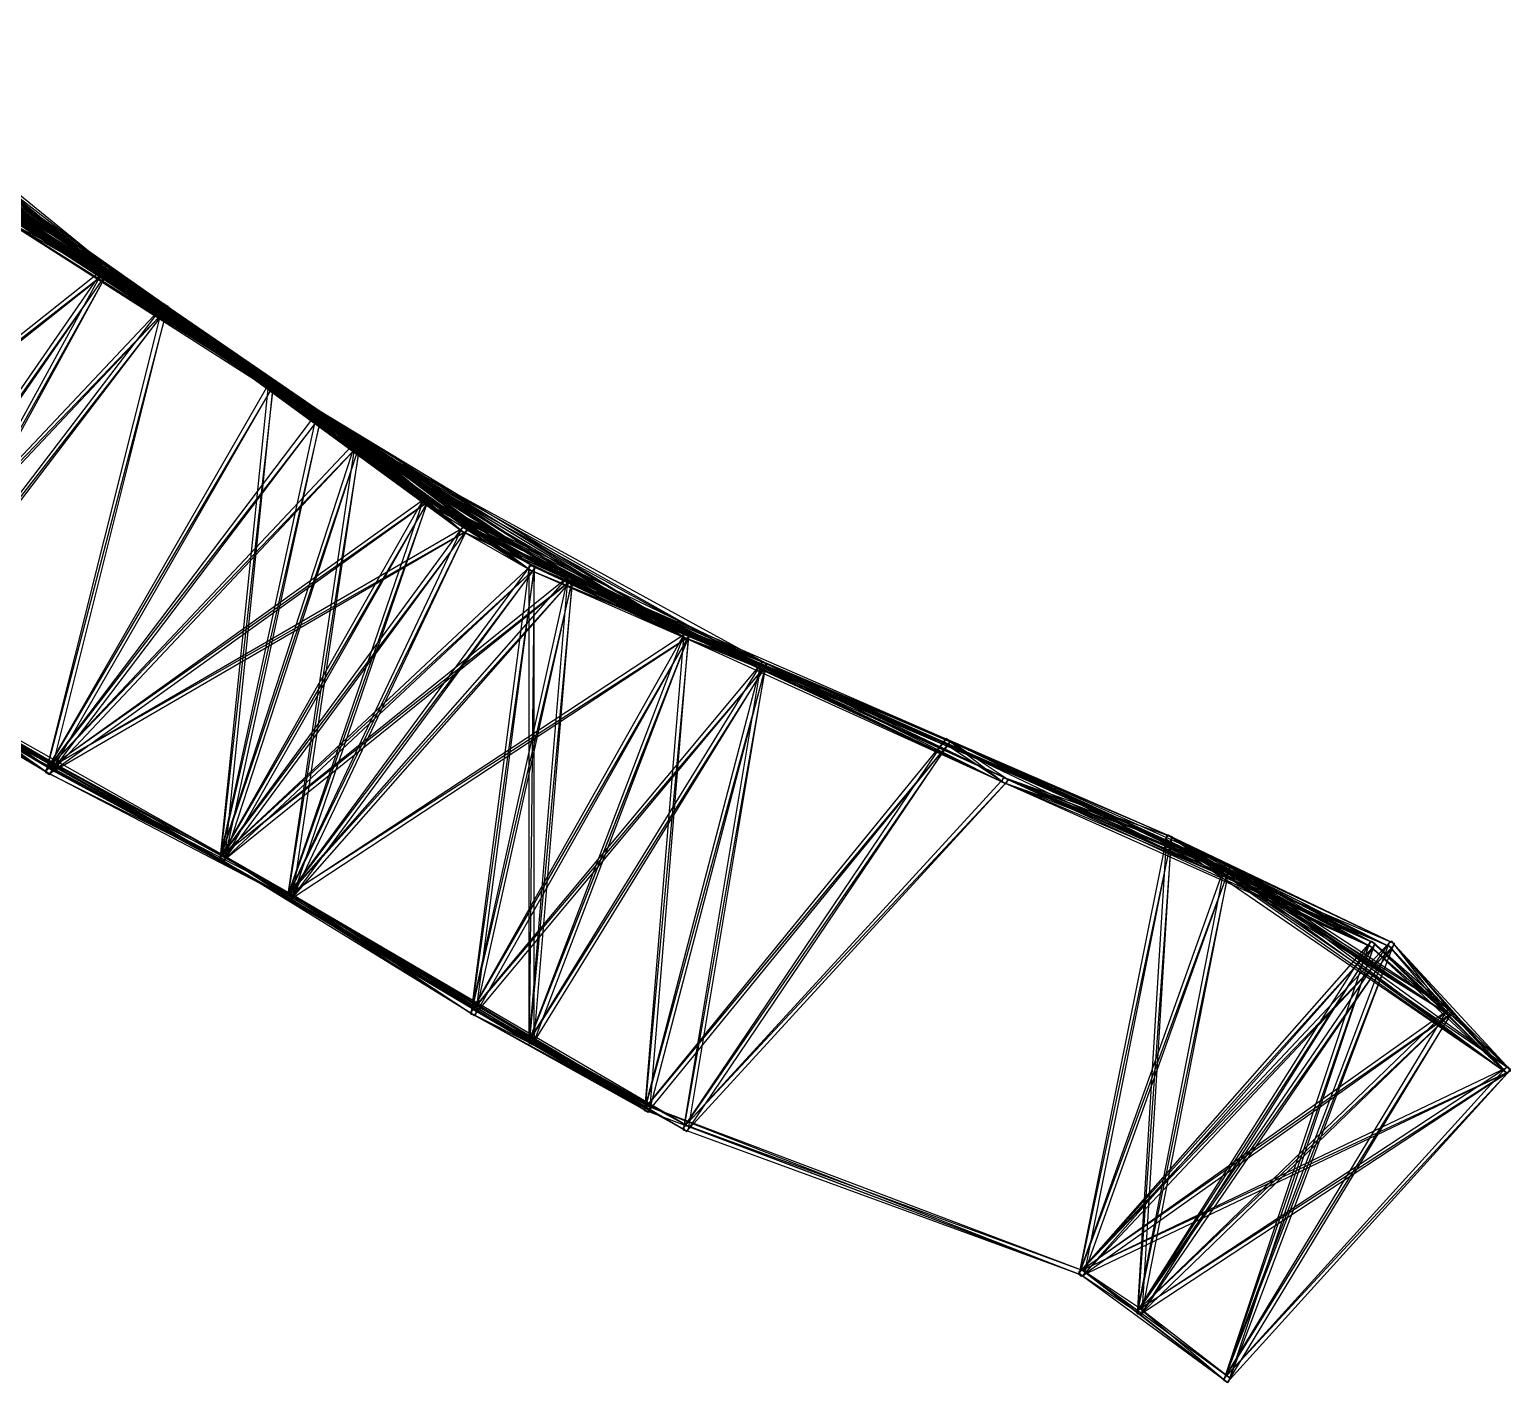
# Model space of a CAD drawing. Header units: metres. Extents: x 166 to 634, y 82 to 328.
# Drawn here: x 473 to 626.4, y 81.6 to 221.8 of the extents above; entities that cross this region are included whole.
import ezdxf

# ---------------------------------------------------------------- set-up
doc = ezdxf.new("R2010")
doc.units = ezdxf.units.M

msp = doc.modelspace()

# ---------------------------------------------------------------- linework, layer by layer
for points in [[(481.35217, 256.03107), (449.64783, 218.96892), (480.96893, 256.35217), (480.96902, 256.35226, 0.0001)], [(481.34818, 256.06143), (452.65182, 215.93857), (480.93857, 256.34818), (480.93866, 256.34827, 0.0001)], [(449.64783, 218.96892), (450.03107, 218.64781), (481.35217, 256.03107), (481.35226, 256.03116, 0.0001)], [(452.65182, 215.93857), (453.06143, 215.65182), (481.34818, 256.06143), (481.34827, 256.06152, 0.0001)], [(442.9643, 228.35175), (481.0357, 196.64825), (442.64825, 227.96432), (442.64835, 227.96443, 0.0001)], [(481.0357, 196.64825), (481.35175, 197.03568), (442.9643, 228.35175), (442.9644, 228.35185, 0.0001)], [(444.95615, 225.35083), (481.04385, 196.64917), (444.6492, 224.95615), (444.6493, 224.95625, 0.0001)], [(481.04385, 196.64917), (481.3508, 197.04385), (444.95615, 225.35083), (444.95624, 225.35094, 0.0001)], [(449.9408, 219.34856), (481.0592, 196.65144), (449.65143, 218.94081), (449.65152, 218.94092, 0.0001)], [(449.93918, 219.34828), (487.06082, 192.65172), (449.6517, 218.9392), (449.6518, 218.9393, 0.0001)], [(487.06082, 192.65172), (487.3483, 193.0608), (449.93918, 219.34828), (449.93927, 219.34839, 0.0001)], [(481.0592, 196.65144), (481.34857, 197.05919), (449.9408, 219.34856), (449.9409, 219.34866, 0.0001)], [(452.9335, 216.34724), (481.0665, 196.65276), (452.65274, 215.93352), (452.65283, 215.93362, 0.0001)], [(452.933, 216.34715), (487.067, 192.65285), (452.65286, 215.933), (452.65295, 215.9331, 0.0001)], [(487.067, 192.65285), (487.34714, 193.067), (452.933, 216.34715), (452.9331, 216.34726, 0.0001)], [(481.0665, 196.65276), (481.34726, 197.06648), (452.9335, 216.34724), (452.9336, 216.34735, 0.0001)], [(457.92664, 211.34586), (498.07336, 184.65414), (457.6541, 210.92664), (457.6542, 210.92674, 0.0001)], [(457.91943, 211.34425), (487.08057, 192.65575), (457.65576, 210.91942), (457.65585, 210.91953, 0.0001)], [(457.9164, 211.34354), (481.0836, 196.65646), (457.65646, 210.91644), (457.65656, 210.91655, 0.0001)], [(481.0836, 196.65646), (481.34354, 197.08356), (457.9164, 211.34354), (457.9165, 211.34364, 0.0001)], [(487.08057, 192.65575), (487.34424, 193.08058), (457.91943, 211.34425), (457.91953, 211.34436, 0.0001)], [(498.07336, 184.65414), (498.3459, 185.07336), (457.92664, 211.34586), (457.92673, 211.34596, 0.0001)], [(459.92212, 209.34486), (498.07788, 184.65514), (459.65515, 208.92213), (459.65524, 208.92224, 0.0001)], [(459.91235, 209.34253), (487.08765, 192.65747), (459.65747, 208.91238), (459.65756, 208.91249, 0.0001)], [(459.90695, 209.3411), (481.09305, 196.6589), (459.6589, 208.90698), (459.659, 208.90709, 0.0001)], [(481.09305, 196.6589), (481.3411, 197.09302), (459.90695, 209.3411), (459.90704, 209.3412, 0.0001)], [(487.08765, 192.65747), (487.34253, 193.08762), (459.91235, 209.34253), (459.91245, 209.34264, 0.0001)], [(498.07788, 184.65514), (498.34485, 185.07787), (459.92212, 209.34486), (459.9222, 209.34497, 0.0001)], [(465.9287, 206.34628), (507.0713, 178.65372), (465.6537, 205.92871), (465.65378, 205.92882, 0.0001)], [(465.92816, 206.34618), (498.07184, 184.65382), (465.6538, 205.92815), (465.6539, 205.92825, 0.0001)], [(465.9263, 206.3458), (503.0737, 181.6542), (465.6542, 205.9263), (465.6543, 205.9264, 0.0001)], [(465.91904, 206.34416), (487.08096, 192.65584), (465.65585, 205.91902), (465.65594, 205.91913, 0.0001)], [(465.91425, 206.34299), (481.08575, 196.65701), (465.65698, 205.91425), (465.65707, 205.91435, 0.0001)], [(481.08575, 196.65701), (481.34302, 197.08575), (465.91425, 206.34299), (465.91434, 206.3431, 0.0001)], [(487.08096, 192.65584), (487.34415, 193.08098), (465.91904, 206.34416), (465.91913, 206.34427, 0.0001)], [(503.0737, 181.6542), (503.3458, 182.0737), (465.9263, 206.3458), (465.9264, 206.3459, 0.0001)], [(498.07184, 184.65382), (498.3462, 185.07185), (465.92816, 206.34618), (465.92825, 206.34628, 0.0001)], [(507.0713, 178.65372), (507.3463, 179.07129), (465.9287, 206.34628), (465.9288, 206.34639, 0.0001)], [(470.92392, 202.34528), (507.07608, 178.65472), (470.65475, 201.92392), (470.65485, 201.92403, 0.0001)], [(470.92166, 202.34477), (498.07834, 184.65523), (470.65524, 201.92165), (470.65533, 201.92175, 0.0001)], [(470.9205, 202.34451), (503.0795, 181.65549), (470.6555, 201.9205), (470.65558, 201.92061, 0.0001)], [(470.90466, 202.34045), (487.09534, 192.65955), (470.65955, 201.90466), (470.65964, 201.90477, 0.0001)], [(470.8882, 202.3354), (481.1118, 196.6646), (470.66458, 201.8882), (470.66467, 201.8883, 0.0001)], [(481.1118, 196.6646), (481.33542, 197.1118), (470.8882, 202.3354), (470.8883, 202.33551, 0.0001)], [(487.09534, 192.65955), (487.34045, 193.09534), (470.90466, 202.34045), (470.90475, 202.34056, 0.0001)], [(503.0795, 181.65549), (503.3445, 182.0795), (470.9205, 202.34451), (470.9206, 202.34462, 0.0001)], [(498.07834, 184.65523), (498.34476, 185.07835), (470.92166, 202.34477), (470.92175, 202.34488, 0.0001)], [(507.07608, 178.65472), (507.34525, 179.07608), (470.92392, 202.34528), (470.924, 202.34538, 0.0001)], [(481.35126, 196.95985), (441.64874, 166.04015), (481.04016, 197.35127), (481.04025, 197.35138, 0.0001)], [(441.64874, 166.04015), (441.95984, 165.64873), (481.35126, 196.95985), (481.35135, 196.95996, 0.0001)], [(481.34784, 197.06325), (453.65216, 157.93675), (480.93677, 197.34785), (480.93686, 197.34796, 0.0001)], [(453.65216, 157.93675), (454.06323, 157.65215), (481.34784, 197.06325), (481.34793, 197.06335, 0.0001)], [(481.33936, 197.0992), (457.66064, 154.9008), (480.90082, 197.33934), (480.9009, 197.33945, 0.0001)], [(457.66064, 154.9008), (458.09918, 154.66066), (481.33936, 197.0992), (481.33945, 197.0993, 0.0001)], [(480.94543, 197.34932), (518.0546, 169.65068), (480.6507, 196.94542), (480.6508, 196.94553, 0.0001)], [(480.94485, 197.34923), (514.0552, 172.65077), (480.6508, 196.94487), (480.65088, 196.94498, 0.0001)], [(480.9399, 197.3484), (498.0601, 184.6516), (480.65158, 196.93993), (480.65167, 196.94003, 0.0001)], [(480.93677, 197.34785), (507.06323, 178.65215), (480.65216, 196.93675), (480.65225, 196.93686, 0.0001)], [(480.9343, 197.3474), (503.0657, 181.6526), (480.65262, 196.93428), (480.6527, 196.93439, 0.0001)], [(480.93066, 197.34668), (487.06934, 192.65332), (480.65332, 196.93066), (480.6534, 196.93077, 0.0001)], [(487.06934, 192.65332), (487.34668, 193.06934), (480.93066, 197.34668), (480.93076, 197.34679, 0.0001)], [(503.0657, 181.6526), (503.34738, 182.06572), (480.9343, 197.3474), (480.9344, 197.3475, 0.0001)], [(507.06323, 178.65215), (507.34784, 179.06325), (480.93677, 197.34785), (480.93686, 197.34796, 0.0001)], [(498.0601, 184.6516), (498.34842, 185.06007), (480.9399, 197.3484), (480.94, 197.34851, 0.0001)], [(514.0552, 172.65077), (514.34924, 173.05513), (480.94485, 197.34923), (480.94495, 197.34933, 0.0001)], [(518.0546, 169.65068), (518.3493, 170.05458), (480.94543, 197.34932), (480.94553, 197.34943, 0.0001)], [(487.3534, 193.01039), (453.6466, 157.98961), (486.98962, 193.35341), (486.98972, 193.35352, 0.0001)], [(487.3504, 193.04706), (457.6496, 154.95294), (486.95294, 193.3504), (486.95303, 193.35051, 0.0001)], [(487.30316, 193.1819), (474.69684, 144.8181), (486.8181, 193.30318), (486.8182, 193.30328, 0.0001)], [(486.94818, 193.34973), (518.05176, 169.65027), (486.65027, 192.94818), (486.65036, 192.94829, 0.0001)], [(486.9479, 193.34969), (514.05206, 172.65031), (486.6503, 192.94792), (486.6504, 192.94803, 0.0001)], [(486.94485, 193.34923), (498.05515, 184.65077), (486.6508, 192.94487), (486.65088, 192.94498, 0.0001)], [(486.941, 193.3486), (525.059, 165.6514), (486.6514, 192.94101), (486.6515, 192.94112, 0.0001)], [(486.93857, 193.34818), (507.06143, 178.65182), (486.65182, 192.93857), (486.65192, 192.93867, 0.0001)], [(486.9356, 193.34764), (503.0644, 181.65236), (486.65234, 192.93562), (486.65244, 192.93573, 0.0001)], [(503.0644, 181.65236), (503.34766, 182.06438), (486.9356, 193.34764), (486.9357, 193.34775, 0.0001)], [(507.06143, 178.65182), (507.34818, 179.06143), (486.93857, 193.34818), (486.93866, 193.34828, 0.0001)], [(525.059, 165.6514), (525.3486, 166.05899), (486.941, 193.3486), (486.9411, 193.34871, 0.0001)], [(498.05515, 184.65077), (498.3492, 185.05513), (486.94485, 193.34923), (486.94495, 193.34933, 0.0001)], [(514.05206, 172.65031), (514.3497, 173.05208), (486.9479, 193.34969), (486.948, 193.3498, 0.0001)], [(518.05176, 169.65027), (518.34973, 170.05182), (486.94818, 193.34973), (486.94827, 193.34984, 0.0001)], [(453.6466, 157.98961), (454.01038, 157.64659), (487.3534, 193.01039), (487.3535, 193.0105, 0.0001)], [(457.6496, 154.95294), (458.04706, 154.6496), (487.3504, 193.04706), (487.3505, 193.04716, 0.0001)], [(474.69684, 144.8181), (475.1819, 144.69682), (487.30316, 193.1819), (487.30325, 193.182, 0.0001)], [(498.34134, 185.0921), (474.65866, 144.9079), (497.90787, 185.34134), (497.90796, 185.34145, 0.0001)], [(474.65866, 144.9079), (475.09213, 144.65866), (498.34134, 185.0921), (498.34143, 185.09221, 0.0001)], [(498.2741, 185.22333), (492.7259, 135.77667), (497.77667, 185.27408), (497.77676, 185.27419, 0.0001)], [(492.7259, 135.77667), (493.22333, 135.72592), (498.2741, 185.22333), (498.2742, 185.22343, 0.0001)], [(497.94998, 185.34999), (518.05, 169.65001), (497.65, 184.95), (497.6501, 184.9501, 0.0001)], [(497.94998, 185.34999), (514.05, 172.65001), (497.65, 184.95), (497.6501, 184.9501, 0.0001)], [(497.93942, 185.34833), (525.0606, 165.65167), (497.6517, 184.93942), (497.6518, 184.93953, 0.0001)], [(497.93066, 185.34668), (507.06934, 178.65332), (497.65332, 184.93066), (497.6534, 184.93077, 0.0001)], [(497.92545, 185.3456), (529.0745, 164.6544), (497.6544, 184.92546), (497.65448, 184.92557, 0.0001)], [(497.91425, 185.34299), (503.08575, 181.65701), (497.65698, 184.91425), (497.65707, 184.91435, 0.0001)], [(503.08575, 181.65701), (503.34302, 182.08575), (497.91425, 185.34299), (497.91434, 185.3431, 0.0001)], [(529.0745, 164.6544), (529.34564, 165.07454), (497.92545, 185.3456), (497.92554, 185.3457, 0.0001)], [(507.06934, 178.65332), (507.34668, 179.06934), (497.93066, 185.34668), (497.93076, 185.34679, 0.0001)], [(525.0606, 165.65167), (525.3483, 166.06058), (497.93942, 185.34833), (497.9395, 185.34843, 0.0001)], [(518.05, 169.65001), (518.35004, 170.05), (497.94998, 185.34999), (497.95007, 185.3501, 0.0001)], [(514.05, 172.65001), (514.35004, 173.05), (497.94998, 185.34999), (497.95007, 185.3501, 0.0001)], [(503.3502, 182.0485), (474.6498, 144.9515), (502.9515, 182.35022), (502.9516, 182.35033, 0.0001)], [(474.6498, 144.9515), (475.0485, 144.64978), (503.3502, 182.0485), (503.35028, 182.0486, 0.0001)], [(503.2974, 182.1912), (492.7026, 135.8088), (502.8088, 182.2974), (502.8089, 182.2975, 0.0001)], [(492.7026, 135.8088), (493.1912, 135.7026), (503.2974, 182.1912), (503.2975, 182.1913, 0.0001)], [(502.9648, 182.3518), (514.03516, 172.6482), (502.64822, 181.96481), (502.64832, 181.96492, 0.0001)], [(502.96097, 182.3514), (518.039, 169.6486), (502.6486, 181.96095), (502.64868, 181.96106, 0.0001)], [(502.94485, 182.34923), (525.0552, 165.65077), (502.6508, 181.94487), (502.65088, 181.94498, 0.0001)], [(502.92758, 182.34605), (529.0724, 164.65395), (502.65396, 181.92757), (502.65405, 181.92767, 0.0001)], [(502.9156, 182.34334), (541.0844, 158.65666), (502.65668, 181.91557), (502.65677, 181.91568, 0.0001)], [(541.0844, 158.65666), (541.3433, 159.08443), (502.9156, 182.34334), (502.91568, 182.34344, 0.0001)], [(529.0724, 164.65395), (529.34607, 165.07243), (502.92758, 182.34605), (502.92767, 182.34616, 0.0001)], [(525.0552, 165.65077), (525.34924, 166.05513), (502.94485, 182.34923), (502.94495, 182.34933, 0.0001)], [(518.039, 169.6486), (518.3514, 170.03905), (502.96097, 182.3514), (502.96106, 182.3515, 0.0001)], [(514.03516, 172.6482), (514.3518, 173.03519), (502.9648, 182.3518), (502.9649, 182.35191, 0.0001)], [(507.3534, 179.01071), (474.6466, 144.98929), (506.98932, 179.3534), (506.9894, 179.3535, 0.0001)], [(474.6466, 144.98929), (475.01068, 144.6466), (507.3534, 179.01071), (507.3535, 179.01082, 0.0001)], [(507.31512, 179.16032), (492.68488, 135.83968), (506.83966, 179.31511), (506.83975, 179.31522, 0.0001)], [(492.68488, 135.83968), (493.16034, 135.68489), (507.31512, 179.16032), (507.31522, 179.16043, 0.0001)], [(507.28412, 179.21043), (499.71588, 131.78957), (506.78955, 179.2841), (506.78964, 179.28421, 0.0001)], [(499.71588, 131.78957), (500.21045, 131.7159), (507.28412, 179.21043), (507.2842, 179.21054, 0.0001)], [(506.97287, 179.35252), (514.0271, 172.64748), (506.6475, 178.97289), (506.64758, 178.97299, 0.0001)], [(506.9648, 179.3518), (518.03516, 169.6482), (506.64822, 178.96481), (506.64832, 178.96492, 0.0001)], [(506.9437, 179.34904), (525.05634, 165.65096), (506.65097, 178.94371), (506.65106, 178.94382, 0.0001)], [(506.9233, 179.34514), (529.0767, 164.65486), (506.65488, 178.9233), (506.65497, 178.9234, 0.0001)], [(506.9113, 179.34224), (541.0887, 158.65776), (506.65775, 178.91127), (506.65784, 178.91138, 0.0001)], [(506.90082, 179.33934), (549.09924, 155.66066), (506.66064, 178.9008), (506.66074, 178.90091, 0.0001)], [(549.09924, 155.66066), (549.33936, 156.0992), (506.90082, 179.33934), (506.9009, 179.33945, 0.0001)], [(541.0887, 158.65776), (541.3422, 159.08873), (506.9113, 179.34224), (506.91138, 179.34235, 0.0001)], [(529.0767, 164.65486), (529.34515, 165.0767), (506.9233, 179.34514), (506.9234, 179.34525, 0.0001)], [(525.05634, 165.65096), (525.34906, 166.05629), (506.9437, 179.34904), (506.9438, 179.34915, 0.0001)], [(518.03516, 169.6482), (518.3518, 170.03519), (506.9648, 179.3518), (506.9649, 179.35191, 0.0001)], [(514.0271, 172.64748), (514.35254, 173.02711), (506.97287, 179.35252), (506.97296, 179.35263, 0.0001)], [(514.3489, 172.94272), (474.6511, 145.05728), (514.05725, 173.34888), (514.0574, 173.34898, 0.0001)], [(514.3408, 173.09402), (492.65918, 135.90598), (513.906, 173.34082), (513.9061, 173.34093, 0.0001)], [(514.3174, 173.1558), (499.68265, 131.8442), (513.84424, 173.31737), (513.84436, 173.31747, 0.0001)], [(513.9233, 173.34514), (525.0767, 165.65486), (513.65485, 172.9233), (513.65497, 172.9234, 0.0001)], [(513.8971, 173.33823), (529.1029, 164.66177), (513.66174, 172.89706), (513.66187, 172.89717, 0.0001)], [(513.8931, 173.33702), (541.1069, 158.66298), (513.663, 172.89314), (513.66315, 172.89325, 0.0001)], [(513.8844, 173.3341), (549.1156, 155.6659), (513.6659, 172.88434), (513.666, 172.88445, 0.0001)], [(549.1156, 155.6659), (549.3341, 156.11566), (513.8844, 173.3341), (513.8845, 173.33421, 0.0001)], [(541.1069, 158.66298), (541.337, 159.10686), (513.8931, 173.33702), (513.89325, 173.33713, 0.0001)], [(529.1029, 164.66177), (529.33826, 165.10294), (513.8971, 173.33823), (513.8972, 173.33833, 0.0001)], [(525.0767, 165.65486), (525.34515, 166.0767), (513.9233, 173.34514), (513.9234, 173.34525, 0.0001)], [(474.6511, 145.05728), (474.94272, 144.65112), (514.3489, 172.94272), (514.349, 172.94283, 0.0001)], [(492.65918, 135.90598), (493.094, 135.65918), (514.3408, 173.09402), (514.34094, 173.09413, 0.0001)], [(499.68265, 131.8442), (500.1558, 131.68263), (514.3174, 173.1558), (514.3175, 173.15591, 0.0001)], [(437.93918, 171.34828), (475.06082, 144.65172), (437.6517, 170.9392), (437.6518, 170.9393, 0.0001)], [(475.06082, 144.65172), (475.3483, 145.0608), (437.93918, 171.34828), (437.93927, 171.34839, 0.0001)], [(518.3418, 169.90953), (474.65823, 145.09047), (518.09045, 170.34178), (518.0906, 170.34189, 0.0001)], [(518.3495, 170.05331), (492.65048, 135.94669), (517.94666, 170.34952), (517.9468, 170.34962, 0.0001)], [(518.33295, 170.11891), (499.66705, 131.88109), (517.88104, 170.33296), (517.88116, 170.33307, 0.0001)], [(517.907, 170.3411), (525.093, 165.6589), (517.65894, 169.90698), (517.65906, 169.90709, 0.0001)], [(517.8823, 170.3334), (541.1177, 158.6666), (517.6666, 169.88232), (517.66675, 169.88243, 0.0001)], [(517.87585, 170.33104), (529.12415, 164.66896), (517.66895, 169.87587), (517.66907, 169.87598, 0.0001)], [(517.87506, 170.33073), (549.12494, 155.66927), (517.66925, 169.87505), (517.6694, 169.87515, 0.0001)], [(549.12494, 155.66927), (549.33075, 156.12495), (517.87506, 170.33073), (517.8752, 170.33084, 0.0001)], [(529.12415, 164.66896), (529.33105, 165.12413), (517.87585, 170.33104), (517.876, 170.33115, 0.0001)], [(541.1177, 158.6666), (541.3334, 159.11768), (517.8823, 170.3334), (517.88245, 170.33351, 0.0001)], [(525.093, 165.6589), (525.34106, 166.09302), (517.907, 170.3411), (517.9071, 170.3412, 0.0001)], [(474.65823, 145.09047), (474.90952, 144.65822), (518.3418, 169.90953), (518.3419, 169.90964, 0.0001)], [(492.65048, 135.94669), (493.0533, 135.65048), (518.3495, 170.05331), (518.3496, 170.05342, 0.0001)], [(499.66705, 131.88109), (500.1189, 131.66704), (518.33295, 170.11891), (518.33307, 170.11902, 0.0001)], [(441.9233, 166.34514), (475.0767, 144.65486), (441.65488, 165.9233), (441.65497, 165.9234, 0.0001)], [(475.0767, 144.65486), (475.34512, 145.0767), (441.9233, 166.34514), (441.9234, 166.34525, 0.0001)], [(525.35333, 165.9886), (492.64664, 136.0114), (525.0114, 166.35338), (525.01154, 166.35349, 0.0001)], [(492.64664, 136.0114), (492.98862, 135.64662), (525.35333, 165.9886), (525.35345, 165.98871, 0.0001)], [(525.3495, 166.05331), (499.65048, 131.94669), (524.94666, 166.34952), (524.9468, 166.34962, 0.0001)], [(499.65048, 131.94669), (500.0533, 131.65048), (525.3495, 166.05331), (525.3496, 166.05342, 0.0001)], [(525.2803, 166.21556), (518.7197, 119.78443), (524.7844, 166.28023), (524.78455, 166.28033, 0.0001)], [(518.7197, 119.78443), (519.2156, 119.71976), (525.2803, 166.21556), (525.2804, 166.21567, 0.0001)], [(524.87115, 166.32924), (541.12885, 158.67076), (524.6707, 165.87117), (524.67084, 165.87128, 0.0001)], [(524.86597, 166.32713), (568.13403, 147.67287), (524.67285, 165.86592), (524.673, 165.86603, 0.0001)], [(524.86536, 166.32693), (549.13464, 155.67307), (524.6731, 165.86539), (524.6732, 165.8655, 0.0001)], [(524.75, 116.75), (525.25, 116.75), (525.25, 166.25), (525.2501, 166.2501, 0.0001)], [(525.25, 166.25), (524.75, 116.75), (524.75, 166.25), (524.7501, 166.2501, 0.0001)], [(549.13464, 155.67307), (549.3269, 156.13461), (524.86536, 166.32693), (524.8655, 166.32704, 0.0001)], [(568.13403, 147.67287), (568.32715, 148.13408), (524.86597, 166.32713), (524.8661, 166.32724, 0.0001)], [(541.12885, 158.67076), (541.3293, 159.12883), (524.87115, 166.32924), (524.8713, 166.32935, 0.0001)], [(529.35156, 164.96214), (492.64847, 136.03786), (529.03784, 165.35152), (529.03796, 165.35162, 0.0001)], [(492.64847, 136.03786), (492.96213, 135.64848), (529.35156, 164.96214), (529.3517, 164.96225, 0.0001)], [(529.35284, 165.02277), (499.64716, 131.97723), (528.97723, 165.35281), (528.97736, 165.35292, 0.0001)], [(499.64716, 131.97723), (500.02277, 131.64719), (529.35284, 165.02277), (529.35297, 165.02287, 0.0001)], [(529.2983, 165.18982), (518.7017, 119.81018), (528.81024, 165.29828), (528.81036, 165.29839, 0.0001)], [(518.7017, 119.81018), (519.18976, 119.70172), (529.2983, 165.18982), (529.2984, 165.18993, 0.0001)], [(529.2699, 165.22836), (524.7301, 116.77162), (528.7716, 165.2699), (528.7717, 165.27, 0.0001)], [(524.7301, 116.77162), (525.2284, 116.7301), (529.2699, 165.22836), (529.27, 165.22847, 0.0001)], [(528.8882, 165.3354), (541.1118, 158.6646), (528.66455, 164.8882), (528.6647, 164.8883, 0.0001)], [(528.87915, 165.33228), (574.12085, 143.66772), (528.6677, 164.87918), (528.66785, 164.87929, 0.0001)], [(528.87463, 165.33057), (549.12537, 155.66943), (528.66943, 164.8746), (528.66956, 164.87471, 0.0001)], [(528.8707, 165.32907), (568.1293, 147.67093), (528.6709, 164.87073), (528.671, 164.87083, 0.0001)], [(568.1293, 147.67093), (568.3291, 148.12927), (528.8707, 165.32907), (528.87085, 165.32918, 0.0001)], [(549.12537, 155.66943), (549.33057, 156.1254), (528.87463, 165.33057), (528.87476, 165.33067, 0.0001)], [(574.12085, 143.66772), (574.3323, 144.12082), (528.87915, 165.33228), (528.8793, 165.33238, 0.0001)], [(541.1118, 158.6646), (541.33545, 159.1118), (528.8882, 165.3354), (528.8883, 165.33551, 0.0001)], [(453.91904, 158.34416), (475.08096, 144.65584), (453.65585, 157.91902), (453.65594, 157.91913, 0.0001)], [(453.9051, 158.34058), (493.0949, 135.65942), (453.65942, 157.90509), (453.65952, 157.9052, 0.0001)], [(493.0949, 135.65942), (493.34058, 136.09491), (453.9051, 158.34058), (453.90518, 158.34068, 0.0001)], [(475.08096, 144.65584), (475.34415, 145.08098), (453.91904, 158.34416), (453.91913, 158.34427, 0.0001)], [(541.3463, 158.92871), (499.6537, 132.07129), (541.0713, 159.34628), (541.0714, 159.34639, 0.0001)], [(499.6537, 132.07129), (499.9287, 131.65372), (541.3463, 158.92871), (541.34644, 158.92882, 0.0001)], [(541.3406, 159.09491), (518.6594, 119.90509), (540.905, 159.34058), (540.90515, 159.34068, 0.0001)], [(518.6594, 119.90509), (519.095, 119.65942), (541.3406, 159.09491), (541.3407, 159.09502, 0.0001)], [(541.32263, 159.14462), (524.67737, 116.85538), (540.85535, 159.32263), (540.85547, 159.32274, 0.0001)], [(524.67737, 116.85538), (525.14465, 116.67738), (541.32263, 159.14462), (541.32275, 159.14473, 0.0001)], [(541.2695, 159.22884), (536.7305, 109.77117), (540.7712, 159.26952), (540.7713, 159.26962, 0.0001)], [(536.7305, 109.77117), (537.2288, 109.73049), (541.2695, 159.22884), (541.2696, 159.22894, 0.0001)], [(540.87585, 159.33104), (574.12415, 143.66896), (540.66895, 158.87587), (540.66907, 158.87598, 0.0001)], [(540.8628, 159.32585), (568.1372, 147.67415), (540.6742, 158.86281), (540.6743, 158.86292, 0.0001)], [(540.8537, 159.32187), (549.1463, 155.67813), (540.67816, 158.8537), (540.6783, 158.8538, 0.0001)], [(549.1463, 155.67813), (549.32184, 156.1463), (540.8537, 159.32187), (540.8538, 159.32198, 0.0001)], [(568.1372, 147.67415), (568.3258, 148.13719), (540.8628, 159.32585), (540.8629, 159.32596, 0.0001)], [(574.12415, 143.66896), (574.33105, 144.12413), (540.87585, 159.33104), (540.876, 159.33115, 0.0001)], [(457.9113, 155.34224), (475.0887, 144.65776), (457.65775, 154.91127), (457.65784, 154.91138, 0.0001)], [(457.90082, 155.33934), (500.09918, 131.66066), (457.66064, 154.9008), (457.66074, 154.90091, 0.0001)], [(457.89954, 155.33899), (493.10046, 135.66101), (457.661, 154.89957), (457.6611, 154.89967, 0.0001)], [(493.10046, 135.66101), (493.339, 136.10043), (457.89954, 155.33899), (457.89963, 155.3391, 0.0001)], [(500.09918, 131.66066), (500.33936, 132.0992), (457.90082, 155.33934), (457.9009, 155.33945, 0.0001)], [(475.0887, 144.65776), (475.34225, 145.08873), (457.9113, 155.34224), (457.91138, 155.34235, 0.0001)], [(549.3521, 156.03201), (518.6479, 119.968), (548.96796, 156.35211), (548.9681, 156.35222, 0.0001)], [(518.6479, 119.968), (519.03204, 119.6479), (549.3521, 156.03201), (549.35223, 156.03212, 0.0001)], [(549.34393, 156.0819), (524.65607, 116.91811), (548.91815, 156.34395), (548.9183, 156.34406, 0.0001)], [(524.65607, 116.91811), (525.08185, 116.65606), (549.34393, 156.0819), (549.34406, 156.082, 0.0001)], [(549.305, 156.17879), (536.695, 109.8212), (548.8212, 156.30501), (548.82135, 156.30511, 0.0001)], [(536.695, 109.8212), (537.1788, 109.69499), (549.305, 156.17879), (549.3051, 156.1789, 0.0001)], [(549.28766, 156.20549), (540.71234, 107.7945), (548.7945, 156.2877), (548.7946, 156.28781, 0.0001)], [(540.71234, 107.7945), (541.2055, 107.7123), (549.28766, 156.20549), (549.2878, 156.2056, 0.0001)], [(548.88275, 156.33357), (574.11725, 143.66643), (548.66644, 155.8828), (548.66656, 155.8829, 0.0001)], [(548.86865, 156.32826), (591.13135, 137.67174), (548.67175, 155.8687), (548.6719, 155.8688, 0.0001)], [(548.8666, 156.32742), (568.1334, 147.67258), (548.6726, 155.86661), (548.6727, 155.86671, 0.0001)], [(568.1334, 147.67258), (568.3274, 148.13339), (548.8666, 156.32742), (548.8667, 156.32753, 0.0001)], [(591.13135, 137.67174), (591.32825, 138.1313), (548.86865, 156.32826), (548.8688, 156.32837, 0.0001)], [(574.11725, 143.66643), (574.33356, 144.1172), (548.88275, 156.33357), (548.8829, 156.33368, 0.0001)], [(568.35175, 148.03568), (536.64825, 109.96432), (567.9643, 148.35175), (567.9644, 148.35185, 0.0001)], [(536.64825, 109.96432), (537.0357, 109.64825), (568.35175, 148.03568), (568.35187, 148.03578, 0.0001)], [(568.3471, 148.06735), (540.6529, 107.93265), (567.9327, 148.34708), (567.9328, 148.34718, 0.0001)], [(540.6529, 107.93265), (541.0673, 107.65292), (568.3471, 148.06735), (568.3472, 148.06746, 0.0001)], [(567.93066, 148.34668), (574.06934, 143.65332), (567.6533, 147.93066), (567.65344, 147.93077, 0.0001)], [(567.882, 148.3333), (612.118, 126.6667), (567.6667, 147.88206), (567.6668, 147.88217, 0.0001)], [(567.8741, 148.3304), (597.1259, 134.6696), (567.6696, 147.87413), (567.66974, 147.87424, 0.0001)], [(567.8704, 148.32895), (591.1296, 137.67105), (567.6711, 147.87042), (567.6712, 147.87053, 0.0001)], [(591.1296, 137.67105), (591.3289, 138.12958), (567.8704, 148.32895), (567.87054, 148.32906, 0.0001)], [(597.1259, 134.6696), (597.3304, 135.12587), (567.8741, 148.3304), (567.8742, 148.3305, 0.0001)], [(612.118, 126.6667), (612.3333, 127.11794), (567.882, 148.3333), (567.88214, 148.3334, 0.0001)], [(574.06934, 143.65332), (574.3467, 144.06934), (567.93066, 148.34668), (567.9308, 148.34679, 0.0001)], [(474.89352, 145.33714), (500.10648, 131.66286), (474.66287, 144.89354), (474.66296, 144.89365, 0.0001)], [(474.8882, 145.3354), (493.1118, 135.6646), (474.66458, 144.8882), (474.66467, 144.8883, 0.0001)], [(493.1118, 135.6646), (493.33542, 136.1118), (474.8882, 145.3354), (474.8883, 145.33551, 0.0001)], [(500.10648, 131.66286), (500.33713, 132.10646), (474.89352, 145.33714), (474.89362, 145.33725, 0.0001)], [(574.3532, 144.01537), (540.6468, 107.98464), (573.9847, 144.35323), (573.9848, 144.35333, 0.0001)], [(573.8739, 144.3303), (612.1261, 126.66971), (573.6697, 143.87389), (573.6698, 143.874, 0.0001)], [(573.8677, 144.32787), (614.1323, 126.67213), (573.6721, 143.86769), (573.67224, 143.8678, 0.0001)], [(573.85834, 144.3239), (597.14166, 134.6761), (573.6761, 143.85829), (573.6762, 143.8584, 0.0001)], [(573.8475, 144.31895), (591.1525, 137.68105), (573.6811, 143.84746), (573.6812, 143.84756, 0.0001)], [(591.1525, 137.68105), (591.3189, 138.15254), (573.8475, 144.31895), (573.8476, 144.31906, 0.0001)], [(597.14166, 134.6761), (597.3239, 135.14171), (573.85834, 144.3239), (573.85846, 144.324, 0.0001)], [(614.1323, 126.67213), (614.3279, 127.13229), (573.8677, 144.32787), (573.8678, 144.32797, 0.0001)], [(612.1261, 126.66971), (612.3303, 127.12611), (573.8739, 144.3303), (573.874, 144.33041, 0.0001)], [(540.6468, 107.98464), (541.0153, 107.64678), (574.3532, 144.01537), (574.35333, 144.01547, 0.0001)], [(591.2941, 138.19612), (581.7059, 92.80388), (590.8039, 138.29417), (590.804, 138.29428, 0.0001)], [(581.7059, 92.80388), (582.1961, 92.70583), (591.2941, 138.19612), (591.29425, 138.19623, 0.0001)], [(591.2648, 138.23425), (587.7352, 88.76574), (590.76575, 138.2648), (590.76587, 138.26491, 0.0001)], [(587.7352, 88.76574), (588.23425, 88.73519), (591.2648, 138.23425), (591.2649, 138.23436, 0.0001)], [(590.9352, 138.34756), (626.0648, 113.65243), (590.65247, 137.93521), (590.6526, 137.93532, 0.0001)], [(590.91943, 138.34425), (620.08057, 119.65575), (590.65576, 137.91942), (590.6559, 137.91953, 0.0001)], [(590.8946, 138.33745), (612.1054, 126.66254), (590.66254, 137.89455), (590.66266, 137.89465, 0.0001)], [(590.8882, 138.3354), (597.1118, 134.6646), (590.66455, 137.8882), (590.6647, 137.8883, 0.0001)], [(590.8823, 138.3334), (614.1177, 126.6666), (590.6666, 137.88232), (590.66675, 137.88243, 0.0001)], [(614.1177, 126.6666), (614.3334, 127.11767), (590.8823, 138.3334), (590.88245, 138.33351, 0.0001)], [(597.1118, 134.6646), (597.33545, 135.1118), (590.8882, 138.3354), (590.8883, 138.33551, 0.0001)], [(612.1054, 126.66254), (612.33746, 127.10545), (590.8946, 138.33745), (590.8947, 138.33755, 0.0001)], [(620.08057, 119.65575), (620.34424, 120.08057), (590.91943, 138.34425), (590.91956, 138.34436, 0.0001)], [(626.0648, 113.65243), (626.34753, 114.0648), (590.9352, 138.34756), (590.9353, 138.34767, 0.0001)], [(492.9181, 136.34395), (519.08185, 119.65606), (492.65607, 135.9181), (492.65616, 135.91821, 0.0001)], [(492.91266, 136.3426), (525.08734, 116.6574), (492.6574, 135.91267), (492.6575, 135.91278, 0.0001)], [(492.90695, 136.3411), (500.09305, 131.6589), (492.6589, 135.90698), (492.659, 135.90709, 0.0001)], [(500.09305, 131.6589), (500.3411, 132.09302), (492.90695, 136.3411), (492.90704, 136.3412, 0.0001)], [(525.08734, 116.6574), (525.3426, 117.08733), (492.91266, 136.3426), (492.91275, 136.34271, 0.0001)], [(519.08185, 119.65606), (519.34393, 120.08189), (492.9181, 136.34395), (492.91818, 136.34406, 0.0001)], [(597.3195, 135.15134), (581.6805, 92.84865), (596.8487, 135.31952), (596.8488, 135.31963, 0.0001)], [(581.6805, 92.84865), (582.1513, 92.68048), (597.3195, 135.15134), (597.31964, 135.15144, 0.0001)], [(597.29333, 135.19734), (587.70667, 88.80266), (596.8026, 135.29335), (596.80273, 135.29346, 0.0001)], [(587.70667, 88.80266), (588.1974, 88.70665), (597.29333, 135.19734), (597.29346, 135.19745, 0.0001)], [(596.9441, 135.3491), (626.0559, 113.65089), (596.6509, 134.94414), (596.651, 134.94424, 0.0001)], [(596.9272, 135.34596), (620.0728, 119.65403), (596.654, 134.92717), (596.6541, 134.92728, 0.0001)], [(596.8971, 135.33823), (612.1029, 126.66177), (596.66174, 134.89706), (596.66187, 134.89717, 0.0001)], [(596.88025, 135.33266), (614.11975, 126.66734), (596.66736, 134.88023), (596.6675, 134.88034, 0.0001)], [(614.11975, 126.66734), (614.33264, 127.11975), (596.88025, 135.33266), (596.8804, 135.33276, 0.0001)], [(612.1029, 126.66177), (612.33826, 127.10294), (596.8971, 135.33823), (596.8972, 135.33833, 0.0001)], [(620.0728, 119.65403), (620.346, 120.07284), (596.9272, 135.34596), (596.9273, 135.34607, 0.0001)], [(626.0559, 113.65089), (626.3491, 114.05585), (596.9441, 135.3491), (596.9442, 135.34921, 0.0001)], [(499.92212, 132.34486), (519.0779, 119.65513), (499.65515, 131.92213), (499.65524, 131.92224, 0.0001)], [(499.91425, 132.34299), (525.08575, 116.657), (499.65698, 131.91425), (499.65707, 131.91435, 0.0001)], [(499.9129, 132.34265), (537.08716, 109.65735), (499.65735, 131.91287), (499.65744, 131.91298, 0.0001)], [(499.91052, 132.34206), (541.0895, 107.65795), (499.65796, 131.91054), (499.65805, 131.91064, 0.0001)], [(541.0895, 107.65795), (541.34204, 108.08946), (499.91052, 132.34206), (499.9106, 132.34216, 0.0001)], [(537.08716, 109.65735), (537.34265, 110.08711), (499.9129, 132.34265), (499.913, 132.34276, 0.0001)], [(525.08575, 116.657), (525.34296, 117.08575), (499.91425, 132.34299), (499.91434, 132.3431, 0.0001)], [(519.0779, 119.65513), (519.34485, 120.07787), (499.92212, 132.34486), (499.9222, 132.34497, 0.0001)], [(614.3534, 127.01071), (581.6466, 92.98929), (613.98926, 127.35339), (613.9894, 127.35349, 0.0001)], [(612.35284, 127.02206), (581.64716, 92.97794), (611.97797, 127.35287), (611.9781, 127.35297, 0.0001)], [(614.3475, 127.06516), (587.6525, 88.93484), (613.9349, 127.3475), (613.935, 127.3476, 0.0001)], [(612.34485, 127.07787), (587.65515, 88.92213), (611.9221, 127.34487), (611.92224, 127.34497, 0.0001)], [(614.32227, 127.14552), (596.67773, 81.85448), (613.8545, 127.32222), (613.8546, 127.32232, 0.0001)], [(612.3162, 127.15811), (596.6838, 81.84189), (611.84186, 127.31622), (611.842, 127.31632, 0.0001)], [(611.9869, 127.35331), (626.0131, 113.64669), (611.64667, 126.98692), (611.6468, 126.98701, 0.0001)], [(611.97644, 127.35277), (620.02356, 119.64723), (611.6472, 126.97649), (611.64734, 126.97659, 0.0001)], [(620.02356, 119.64723), (620.3528, 120.02351), (611.97644, 127.35277), (611.97656, 127.35287, 0.0001)], [(626.0131, 113.64669), (626.35333, 114.01308), (611.9869, 127.35331), (611.987, 127.35341, 0.0001)], [(614.01416, 127.35327), (625.98584, 113.64673), (613.6467, 127.01413), (613.64685, 127.01423, 0.0001)], [(614.0271, 127.35251), (619.9729, 119.64749), (613.64746, 127.02711), (613.6476, 127.02721, 0.0001)], [(625.98584, 113.64673), (626.3533, 113.98587), (614.01416, 127.35327), (614.0143, 127.35337, 0.0001)], [(619.9729, 119.64749), (620.35254, 119.97289), (614.0271, 127.35251), (614.0272, 127.35261, 0.0001)], [(581.6466, 92.98929), (582.01074, 92.64661), (614.3534, 127.01071), (614.3535, 127.01081, 0.0001)], [(581.64716, 92.97794), (582.02203, 92.64713), (612.35284, 127.02206), (612.35297, 127.02216, 0.0001)], [(587.6525, 88.93484), (588.0651, 88.6525), (614.3475, 127.06516), (614.3476, 127.06525, 0.0001)], [(587.65515, 88.92213), (588.0779, 88.65513), (612.34485, 127.07787), (612.345, 127.07797, 0.0001)], [(596.67773, 81.85448), (597.1455, 81.67778), (614.32227, 127.14552), (614.3224, 127.14562, 0.0001)], [(596.6838, 81.84189), (597.15814, 81.68378), (612.3162, 127.15811), (612.31635, 127.15821, 0.0001)], [(518.90283, 120.33995), (537.09717, 109.66005), (518.66003, 119.90288), (518.66016, 119.90298, 0.0001)], [(518.9002, 120.33919), (541.0998, 107.66081), (518.6608, 119.90024), (518.66095, 119.90034, 0.0001)], [(518.8882, 120.33541), (525.1118, 116.66459), (518.66455, 119.88819), (518.6647, 119.88829, 0.0001)], [(525.1118, 116.66459), (525.33545, 117.11181), (518.8882, 120.33541), (518.8883, 120.33551, 0.0001)], [(541.0998, 107.66081), (541.3392, 108.09976), (518.9002, 120.33919), (518.9003, 120.33929, 0.0001)], [(537.09717, 109.66005), (537.33997, 110.09712), (518.90283, 120.33995), (518.90295, 120.34005, 0.0001)], [(620.3486, 119.941), (581.6514, 93.059), (620.059, 120.3486), (620.05914, 120.34869, 0.0001)], [(581.6514, 93.059), (581.941, 92.6514), (620.3486, 119.941), (620.3487, 119.9411, 0.0001)], [(620.3535, 119.99439), (587.6465, 89.00561), (620.0056, 120.35351), (620.00574, 120.35361, 0.0001)], [(587.6465, 89.00561), (587.9944, 88.64649), (620.3535, 119.99439), (620.35364, 119.99449, 0.0001)], [(620.3433, 120.08443), (596.6567, 81.91557), (619.9156, 120.34332), (619.9157, 120.34342, 0.0001)], [(596.6567, 81.91557), (597.0844, 81.65668), (620.3433, 120.08443), (620.34344, 120.08453, 0.0001)], [(620, 120.35355), (626, 113.64645), (619.6465, 120), (619.6466, 120.0001, 0.0001)], [(626, 113.64645), (626.3535, 114), (620, 120.35355), (620.0001, 120.35365, 0.0001)], [(524.91003, 117.34191), (537.08997, 109.65809), (524.6581, 116.91003), (524.6582, 116.91013, 0.0001)], [(524.90466, 117.34046), (541.09534, 107.65954), (524.65955, 116.90467), (524.65967, 116.90477, 0.0001)], [(541.09534, 107.65954), (541.34045, 108.09533), (524.90466, 117.34046), (524.9048, 117.34056, 0.0001)], [(537.08997, 109.65809), (537.3419, 110.08997), (524.91003, 117.34191), (524.91016, 117.34201, 0.0001)], [(626.3333, 113.88206), (581.6667, 93.11794), (626.118, 114.3333), (626.1181, 114.3334, 0.0001)], [(581.6667, 93.11794), (581.882, 92.6667), (626.3333, 113.88206), (626.33344, 113.88216, 0.0001)], [(626.34625, 113.92855), (587.65375, 89.07145), (626.0715, 114.34626), (626.0716, 114.34636, 0.0001)], [(587.65375, 89.07145), (587.9285, 88.65374), (626.34625, 113.92855), (626.3464, 113.92865, 0.0001)], [(626.35315, 114.01737), (596.64685, 81.98263), (625.98267, 114.35313), (625.9828, 114.35323, 0.0001)], [(596.64685, 81.98263), (597.01733, 81.64687), (626.35315, 114.01737), (626.3533, 114.01747, 0.0001)], [(536.8545, 110.32222), (582.1455, 92.67778), (536.67773, 109.85448), (536.67786, 109.85458, 0.0001)], [(582.1455, 92.67778), (582.32227, 93.14552), (536.8545, 110.32222), (536.8546, 110.32232, 0.0001)], [(540.8511, 108.32067), (582.1489, 92.67933), (540.6793, 107.85111), (540.67944, 107.85121, 0.0001)], [(582.1489, 92.67933), (582.3207, 93.14889), (540.8511, 108.32067), (540.8512, 108.32077, 0.0001)], [(581.9462, 93.34944), (597.0538, 81.65056), (581.6506, 92.94624), (581.6507, 92.94634, 0.0001)], [(581.93066, 93.34669), (588.06934, 88.65331), (581.6533, 92.93066), (581.65344, 92.93076, 0.0001)], [(588.06934, 88.65331), (588.3467, 89.06934), (581.93066, 93.34669), (581.9308, 93.34679, 0.0001)], [(597.0538, 81.65056), (597.3494, 82.05376), (581.9462, 93.34944), (581.94635, 93.34954, 0.0001)], [(587.9562, 89.35082), (597.0438, 81.64918), (587.6492, 88.95615), (587.6493, 88.95625, 0.0001)], [(597.0438, 81.64918), (597.3508, 82.04385), (587.9562, 89.35082), (587.9563, 89.35092, 0.0001)]]:
    msp.add_3dface(points)

doc.saveas('drawing.dxf')
